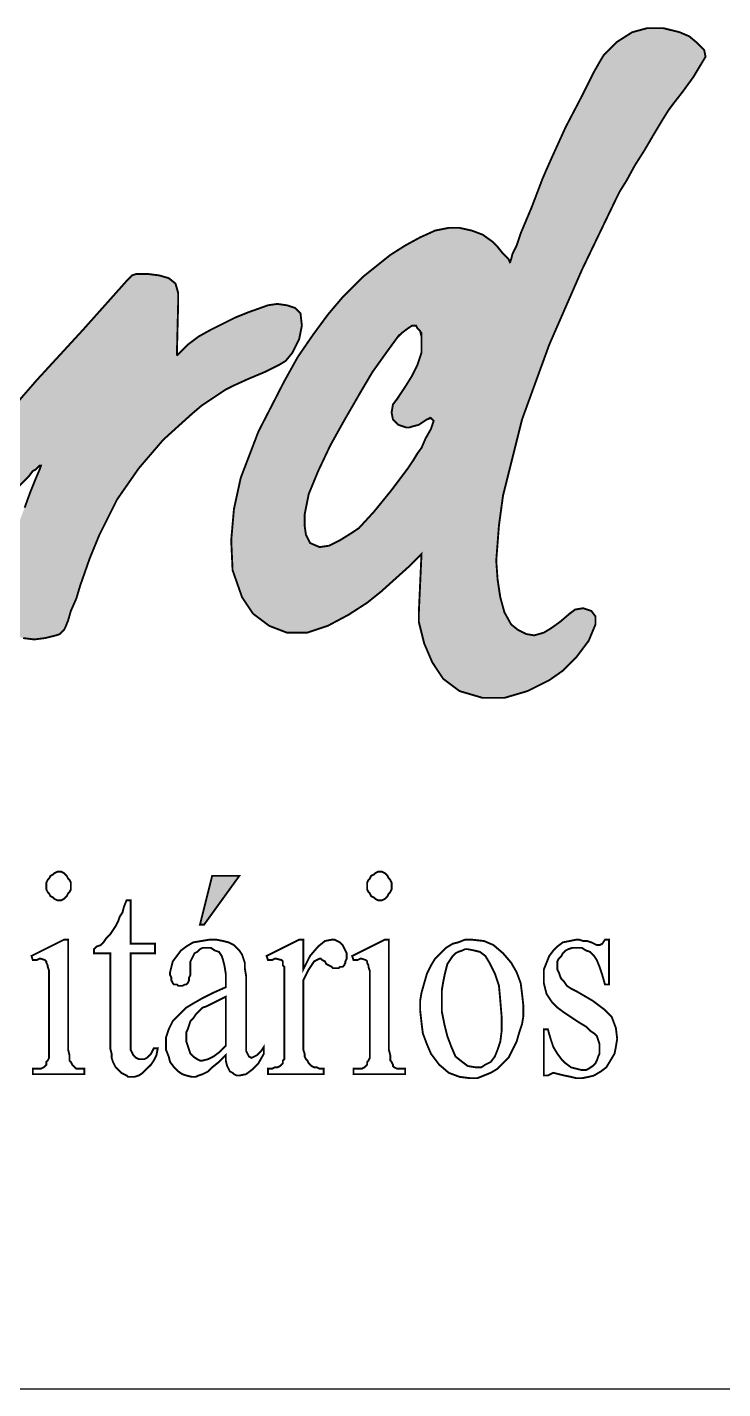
# Model space of a CAD drawing. Extents: x -5391 to -1191, y -1050 to 4890.
# Drawn here: x -3586.9 to -3432.2, y -325.1 to -22.1 of the extents above; entities that cross this region are included whole.
import ezdxf

# ---------------------------------------------------------------- set-up
doc = ezdxf.new("R2010")
doc.units = 0
doc.header["$LTSCALE"] = 70
doc.header["$MEASUREMENT"] = 0
doc.layers.get('0').update_dxf_attribs({"linetype": 'CONTINUOUS'})
doc.layers.add('CAMADA_1', color=7, linetype='CONTINUOUS')
doc.layers.add('FINA', color=7, linetype='CONTINUOUS')

msp = doc.modelspace()

# ---------------------------------------------------------------- hatches: boundary and pattern name
at = {"linetype": 'CONTINUOUS'}
h = msp.add_hatch(color=5, dxfattribs=at)
h.paths.add_polyline_path([(-3556.635, -113.896), (-3550.287, -108.152), (-3548.17, -106.338), (-3545.449, -104.524), (-3542.728, -102.71), (-3540.914, -101.803), (-3537.589, -100.291), (-3533.961, -98.78), (-3530.938, -97.268), (-3529.426, -96.361), (-3527.915, -94.547), (-3526.403, -91.524), (-3525.798, -88.5), (-3526.1, -85.78), (-3527.309, -84.571), (-3529.124, -83.966), (-3531.24, -83.663), (-3533.356, -83.966), (-3537.589, -85.477), (-3540.612, -86.687), (-3543.031, -87.896), (-3546.054, -89.408), (-3548.775, -90.92), (-3551.193, -92.733), (-3552.101, -93.64), (-3552.705, -94.245), (-3553.31, -94.85), (-3553.612, -95.152), (-3553.31, -83.059), (-3553.31, -82.757), (-3553.31, -82.152), (-3553.31, -81.85), (-3553.31, -81.245), (-3553.914, -79.129), (-3555.426, -77.92), (-3557.543, -77.315), (-3559.961, -77.012), (-3560.867, -77.012), (-3561.775, -77.012), (-3562.681, -77.012), (-3563.589, -77.315), (-3564.496, -78.222), (-3574.473, -89.408), (-3584.751, -100.593), (-3594.728, -112.083), (-3605.007, -123.57), (-3607.426, -126.291), (-3608.14, -127.07), (-3613.994, -151.076), (-3612.867, -150.175), (-3608.636, -146.548), (-3605.914, -143.826), (-3603.797, -141.709), (-3601.077, -138.384), (-3597.751, -134.756), (-3594.426, -131.128), (-3591.403, -127.199), (-3588.681, -124.175), (-3586.565, -122.059), (-3585.658, -120.85), (-3585.054, -120.547), (-3584.449, -119.942), (-3584.147, -119.64), (-3583.844, -119.64), (-3584.147, -120.547), (-3585.054, -122.664), (-3586.263, -125.687), (-3587.472, -129.012), (-3589.287, -133.849), (-3591.403, -140.803), (-3592.914, -148.059), (-3593.518, -154.105), (-3593.217, -155.314), (-3592.31, -156.222), (-3591.403, -156.826), (-3589.891, -157.431), (-3587.775, -158.035), (-3585.356, -158.338), (-3582.938, -158.035), (-3580.519, -157.431), (-3579.611, -157.128), (-3579.31, -156.826), (-3578.705, -156.222), (-3578.402, -155.617), (-3577.798, -154.105), (-3577.193, -151.989), (-3575.984, -149.268), (-3575.077, -146.245), (-3572.96, -140.198), (-3570.845, -135.059), (-3566.914, -127.199), (-3562.077, -120.245)])
h.paths.add_polyline_path([(-3617.402, -123.873), (-3615.286, -119.64), (-3612.867, -114.5), (-3610.147, -109.361), (-3607.728, -104.524), (-3605.612, -100.291), (-3604.1, -97.268), (-3603.495, -95.756), (-3603.193, -93.338), (-3603.495, -91.524), (-3604.705, -90.314), (-3607.426, -90.314), (-3608.938, -90.617), (-3610.751, -91.222), (-3612.263, -91.524), (-3612.867, -91.827), (-3611.659, -84.571), (-3611.356, -83.362), (-3611.659, -81.85), (-3612.565, -80.338), (-3613.775, -79.129), (-3614.984, -78.524), (-3617.1, -77.92), (-3619.216, -78.222), (-3621.333, -78.524), (-3623.751, -79.129), (-3625.566, -79.431), (-3627.379, -79.431), (-3629.193, -79.431), (-3630.705, -79.734), (-3637.96, -82.152), (-3645.216, -86.082), (-3651.867, -90.617), (-3657.612, -95.152), (-3665.169, -102.407), (-3671.82, -110.269), (-3675.147, -114.5), (-3677.867, -119.036), (-3680.286, -123.57), (-3682.402, -128.408), (-3683.309, -130.826), (-3684.216, -133.245), (-3685.123, -135.361), (-3686.03, -137.78), (-3686.635, -139.292), (-3687.239, -140.198), (-3688.146, -140.198), (-3689.054, -139.292), (-3690.867, -135.663), (-3691.169, -130.826), (-3690.564, -125.989), (-3689.961, -122.362), (-3687.844, -113.896), (-3685.123, -106.64), (-3681.798, -99.384), (-3677.867, -91.524), (-3676.96, -90.314), (-3676.053, -88.199), (-3674.542, -85.78), (-3672.728, -82.757), (-3668.193, -75.803), (-3663.356, -67.641), (-3652.17, -49.803), (-3641.891, -33.175), (-3641.588, -32.873), (-3641.588, -32.572), (-3641.588, -32.268), (-3641.286, -31.664), (-3641.588, -29.548), (-3641.891, -27.734), (-3643.099, -26.222), (-3644.612, -24.408), (-3646.425, -23.199), (-3648.239, -22.292), (-3650.053, -22.292), (-3652.17, -22.896), (-3655.495, -25.315), (-3658.821, -28.942), (-3659.123, -29.548), (-3659.123, -29.85), (-3659.426, -30.455), (-3659.728, -30.758), (-3660.332, -31.362), (-3660.937, -32.268), (-3661.541, -32.873), (-3662.146, -33.478), (-3662.751, -34.385), (-3663.658, -35.595), (-3664.565, -37.408), (-3666.077, -39.827), (-3669.402, -45.571), (-3673.332, -51.92), (-3677.262, -58.571), (-3680.891, -64.919), (-3683.611, -70.059), (-3685.727, -73.687), (-3687.239, -76.71), (-3688.449, -79.734), (-3689.658, -82.152), (-3689.961, -83.059), (-3690.564, -81.85), (-3692.077, -79.129), (-3693.588, -75.803), (-3694.797, -73.989), (-3697.821, -71.269), (-3701.751, -69.757), (-3705.984, -69.152), (-3709.914, -69.757), (-3715.356, -71.873), (-3720.193, -74.897), (-3724.728, -78.826), (-3729.263, -83.362), (-3736.82, -93.338), (-3742.565, -103.013), (-3744.379, -106.64), (-3746.495, -110.873), (-3748.309, -115.71), (-3750.425, -121.152), (-3751.936, -126.593), (-3753.449, -131.733), (-3754.355, -136.872), (-3754.355, -141.408), (-3754.053, -144.733), (-3753.146, -147.757), (-3751.635, -150.477), (-3750.122, -152.896), (-3748.006, -155.012), (-3745.588, -156.524), (-3742.565, -157.431), (-3739.542, -158.035), (-3734.402, -157.733), (-3729.867, -156.222), (-3725.332, -153.5), (-3721.099, -150.175), (-3718.076, -147.152), (-3714.75, -144.129), (-3713.541, -142.617), (-3712.332, -141.408), (-3711.727, -140.803), (-3711.425, -140.501), (-3711.123, -141.105), (-3710.821, -142.919), (-3710.518, -144.733), (-3709.914, -146.849), (-3709.007, -149.872), (-3707.494, -152.291), (-3705.681, -154.105), (-3703.263, -155.617), (-3701.146, -156.524), (-3699.03, -156.826), (-3697.216, -156.826), (-3694.797, -156.222), (-3694.192, -156.222), (-3693.286, -155.919), (-3692.681, -155.617), (-3691.774, -155.314), (-3689.961, -154.105), (-3688.146, -152.896), (-3686.937, -151.686), (-3686.332, -151.385), (-3686.03, -151.686), (-3685.425, -152.594), (-3684.518, -153.5), (-3683.611, -154.71), (-3679.984, -157.431), (-3675.751, -158.64), (-3671.216, -158.942), (-3666.681, -158.338), (-3657.612, -155.012), (-3650.053, -150.175), (-3648.542, -148.965), (-3647.03, -147.454), (-3645.821, -145.942), (-3644.612, -144.733), (-3642.797, -142.617), (-3640.983, -140.198), (-3639.473, -137.78), (-3637.96, -135.965), (-3637.356, -135.361), (-3636.751, -135.059), (-3636.449, -134.756), (-3636.449, -135.361), (-3636.751, -137.78), (-3637.053, -140.803), (-3637.356, -143.826), (-3637.356, -147.454), (-3636.449, -151.082), (-3634.937, -154.408), (-3632.519, -157.128), (-3629.495, -158.338), (-3626.472, -158.338), (-3623.449, -157.733), (-3620.729, -156.222), (-3617.402, -153.803), (-3613.994, -151.076), (-3608.14, -127.07), (-3610.751, -129.919), (-3614.076, -133.245), (-3617.1, -135.965), (-3618.612, -136.571), (-3619.519, -136.872), (-3620.426, -136.268), (-3621.03, -134.756), (-3621.03, -133.245), (-3620.426, -131.128), (-3619.821, -129.012), (-3618.914, -127.199)])
h.paths.add_polyline_path([(-3638.868, -114.803), (-3643.099, -120.245), (-3648.542, -126.593), (-3654.286, -132.64), (-3660.332, -137.78), (-3662.146, -138.989), (-3664.263, -140.198), (-3666.379, -140.803), (-3668.193, -139.594), (-3668.495, -136.571), (-3667.286, -132.942), (-3665.774, -129.315), (-3664.565, -127.199), (-3660.03, -120.245), (-3655.193, -114.5), (-3650.053, -108.757), (-3644.007, -102.407), (-3642.193, -100.896), (-3640.076, -99.082), (-3637.96, -97.57), (-3635.845, -96.664), (-3635.239, -96.361), (-3634.937, -96.361), (-3634.332, -96.361), (-3634.029, -96.664), (-3633.728, -96.966), (-3633.123, -98.176), (-3632.8, -99.142), (-3633.123, -103.013), (-3634.937, -107.547), (-3637.053, -111.477)], flags=16)
h.paths.add_polyline_path([(-3707.797, -110.571), (-3708.1, -111.78), (-3712.635, -119.338), (-3718.379, -128.105), (-3722.007, -131.733), (-3725.634, -135.059), (-3729.565, -137.478), (-3733.495, -138.686), (-3734.704, -138.686), (-3735.611, -138.082), (-3736.519, -137.175), (-3736.82, -135.663), (-3737.123, -132.338), (-3736.82, -129.315), (-3735.611, -125.082), (-3733.797, -120.245), (-3731.378, -115.106), (-3728.657, -109.966), (-3725.634, -104.826), (-3722.611, -100.291), (-3719.89, -96.059), (-3717.17, -92.733), (-3715.96, -91.222), (-3714.146, -89.408), (-3712.332, -87.896), (-3710.518, -87.291), (-3709.914, -87.291), (-3709.309, -87.291), (-3709.007, -87.291), (-3708.704, -87.291), (-3708.704, -87.594), (-3708.704, -88.199), (-3708.704, -88.803), (-3708.704, -89.71), (-3708.704, -90.013), (-3708.704, -90.617), (-3709.007, -90.92), (-3709.007, -91.222), (-3711.123, -94.547), (-3713.541, -99.082), (-3716.262, -103.617), (-3718.681, -107.547), (-3719.285, -108.454), (-3719.587, -109.361), (-3719.587, -110.269), (-3719.587, -111.477), (-3719.285, -112.384), (-3718.379, -112.686), (-3717.774, -112.989), (-3716.564, -112.989), (-3714.75, -112.384), (-3711.727, -111.477), (-3709.007, -110.571), (-3707.797, -109.966)], flags=16)
h = msp.add_hatch(color=5, dxfattribs=at)
h.paths.add_polyline_path([(-3463.52, -76.106), (-3455.961, -60.385), (-3455.054, -58.571), (-3453.543, -56.153), (-3451.729, -52.826), (-3449.613, -49.501), (-3447.496, -45.873), (-3445.682, -42.85), (-3444.171, -40.432), (-3443.264, -39.222), (-3441.148, -36.501), (-3438.728, -33.175), (-3436.915, -30.152), (-3436.008, -28.641), (-3436.311, -27.128), (-3437.822, -25.618), (-3439.636, -24.105), (-3441.752, -23.199), (-3445.38, -22.292), (-3449.008, -22.292), (-3452.333, -23.199), (-3455.659, -25.315), (-3457.17, -26.827), (-3458.683, -28.338), (-3459.589, -29.85), (-3460.798, -31.966), (-3463.52, -37.408), (-3467.148, -44.362), (-3468.659, -47.687), (-3470.171, -51.012), (-3471.38, -53.734), (-3472.287, -55.85), (-3474.705, -62.199), (-3477.124, -67.943), (-3478.031, -70.664), (-3478.938, -72.478), (-3479.443, -74.492), (-3479.845, -73.687), (-3481.054, -72.478), (-3482.264, -70.966), (-3483.473, -69.757), (-3485.589, -68.246), (-3488.007, -67.338), (-3490.729, -66.733), (-3493.147, -66.733), (-3496.171, -67.338), (-3499.496, -68.85), (-3502.822, -70.664), (-3506.147, -72.78), (-3512.193, -77.617), (-3516.729, -82.152), (-3520.055, -86.082), (-3523.379, -90.617), (-3526.705, -95.454), (-3529.729, -100.896), (-3535.473, -112.083), (-3539.402, -122.362), (-3540.914, -129.315), (-3541.519, -136.268), (-3541.217, -142.919), (-3539.1, -148.965), (-3536.682, -152.594), (-3533.054, -155.314), (-3529.124, -156.826), (-3524.589, -156.826), (-3520.055, -155.314), (-3515.519, -152.896), (-3511.287, -150.175), (-3508.263, -147.757), (-3505.24, -145.035), (-3502.217, -142.315), (-3501.008, -141.105), (-3500.1, -140.198), (-3499.496, -139.594), (-3499.194, -139.292), (-3499.798, -152.594), (-3499.798, -153.199), (-3499.798, -154.408), (-3498.589, -159.245), (-3496.775, -163.478), (-3494.357, -167.105), (-3490.729, -169.826), (-3485.589, -171.338), (-3480.751, -171.338), (-3475.612, -169.826), (-3470.775, -167.407), (-3467.752, -165.292), (-3464.729, -162.268), (-3462.007, -158.64), (-3460.497, -155.012), (-3460.497, -153.199), (-3461.403, -151.989), (-3463.217, -151.385), (-3465.031, -151.686), (-3466.24, -152.594), (-3468.357, -154.408), (-3470.473, -155.919), (-3471.984, -156.826), (-3474.101, -157.431), (-3475.914, -157.128), (-3477.728, -156.222), (-3479.241, -155.012), (-3480.751, -152.291), (-3481.659, -148.965), (-3482.264, -145.035), (-3482.566, -140.803), (-3481.961, -132.942), (-3481.054, -126.291), (-3476.822, -109.361), (-3470.775, -92.733)])
h.paths.add_polyline_path([(-3499.194, -93.036), (-3499.194, -94.547), (-3500.1, -97.268), (-3501.309, -99.687), (-3502.822, -102.106), (-3504.636, -104.826), (-3505.543, -106.036), (-3505.845, -107.849), (-3505.543, -109.361), (-3504.333, -110.571), (-3503.426, -110.873), (-3502.519, -111.175), (-3501.915, -111.175), (-3501.008, -110.873), (-3499.798, -110.571), (-3498.892, -109.966), (-3497.259, -108.877), (-3496.473, -109.663), (-3497.077, -111.477), (-3498.286, -113.594), (-3499.194, -115.71), (-3500.1, -116.919), (-3501.008, -118.431), (-3502.217, -120.245), (-3504.031, -122.664), (-3505.845, -125.082), (-3509.776, -129.919), (-3513.101, -133.547), (-3514.915, -134.756), (-3517.333, -136.268), (-3519.752, -137.478), (-3521.869, -137.78), (-3523.984, -136.872), (-3524.892, -135.059), (-3525.193, -132.942), (-3525.193, -130.524), (-3524.286, -125.989), (-3522.17, -120.85), (-3519.449, -115.106), (-3516.426, -109.663), (-3513.101, -103.92), (-3510.077, -98.78), (-3507.054, -94.547), (-3504.154, -90.559), (-3501.411, -88.5), (-3500.403, -88.5), (-3500.1, -89.105), (-3499.194, -90.012)], flags=16)

# ---------------------------------------------------------------- linework, layer by layer
at = {"color": 5, "linetype": 'CONTINUOUS'}
for points in [[(-3463.52, -76.106), (-3455.961, -60.385), (-3455.054, -58.571), (-3453.543, -56.153), (-3451.729, -52.826), (-3449.613, -49.501), (-3447.496, -45.873), (-3445.682, -42.85), (-3444.171, -40.432), (-3443.264, -39.222), (-3441.148, -36.501), (-3438.728, -33.175), (-3436.915, -30.152), (-3436.008, -28.641), (-3436.311, -27.128), (-3437.822, -25.618), (-3439.636, -24.105), (-3441.752, -23.199), (-3445.38, -22.292), (-3449.008, -22.292), (-3452.333, -23.199), (-3455.659, -25.315), (-3457.17, -26.827), (-3458.683, -28.338), (-3459.589, -29.85), (-3460.798, -31.966), (-3463.52, -37.408), (-3467.148, -44.362), (-3468.659, -47.687), (-3470.171, -51.012), (-3471.38, -53.734), (-3472.287, -55.85), (-3474.705, -62.199), (-3477.124, -67.943), (-3478.031, -70.664), (-3478.938, -72.478), (-3479.443, -74.492), (-3479.845, -73.687), (-3481.054, -72.478), (-3482.264, -70.966), (-3483.473, -69.757), (-3485.589, -68.246), (-3488.007, -67.338), (-3490.729, -66.733), (-3493.147, -66.733), (-3496.171, -67.338), (-3499.496, -68.85), (-3502.822, -70.664), (-3506.147, -72.78), (-3512.193, -77.617), (-3516.729, -82.152), (-3520.055, -86.082), (-3523.379, -90.617), (-3526.705, -95.454), (-3529.729, -100.896), (-3535.473, -112.083), (-3539.402, -122.362), (-3540.914, -129.315), (-3541.519, -136.268), (-3541.217, -142.919), (-3539.1, -148.965), (-3536.682, -152.594), (-3533.054, -155.314), (-3529.124, -156.826), (-3524.589, -156.826), (-3520.055, -155.314), (-3515.519, -152.896), (-3511.287, -150.175), (-3508.263, -147.757), (-3505.24, -145.035), (-3502.217, -142.315), (-3501.008, -141.105), (-3500.1, -140.198), (-3499.496, -139.594), (-3499.194, -139.292), (-3499.798, -152.594), (-3499.798, -153.199), (-3499.798, -154.408), (-3498.589, -159.245), (-3496.775, -163.478), (-3494.357, -167.105), (-3490.729, -169.826), (-3485.589, -171.338), (-3480.751, -171.338), (-3475.612, -169.826), (-3470.775, -167.407), (-3467.752, -165.292), (-3464.729, -162.268), (-3462.007, -158.64), (-3460.497, -155.012), (-3460.497, -153.199), (-3461.403, -151.989), (-3463.217, -151.385), (-3465.031, -151.686), (-3466.24, -152.594), (-3468.357, -154.408), (-3470.473, -155.919), (-3471.984, -156.826), (-3474.101, -157.431), (-3475.914, -157.128), (-3477.728, -156.222), (-3479.241, -155.012), (-3480.751, -152.291), (-3481.659, -148.965), (-3482.264, -145.035), (-3482.566, -140.803), (-3481.961, -132.942), (-3481.054, -126.291), (-3476.822, -109.361), (-3470.775, -92.733)], [(-3499.194, -93.036), (-3499.194, -94.547), (-3500.1, -97.268), (-3501.309, -99.687), (-3502.822, -102.106), (-3504.636, -104.826), (-3505.543, -106.036), (-3505.845, -107.849), (-3505.543, -109.361), (-3504.333, -110.571), (-3503.426, -110.873), (-3502.519, -111.175), (-3501.915, -111.175), (-3501.008, -110.873), (-3499.798, -110.571), (-3498.892, -109.966), (-3497.259, -108.877), (-3496.473, -109.663), (-3497.077, -111.477), (-3498.286, -113.594), (-3499.194, -115.71), (-3500.1, -116.919), (-3501.008, -118.431), (-3502.217, -120.245), (-3504.031, -122.664), (-3505.845, -125.082), (-3509.776, -129.919), (-3513.101, -133.547), (-3514.915, -134.756), (-3517.333, -136.268), (-3519.752, -137.478), (-3521.869, -137.78), (-3523.984, -136.872), (-3524.892, -135.059), (-3525.193, -132.942), (-3525.193, -130.524), (-3524.286, -125.989), (-3522.17, -120.85), (-3519.449, -115.106), (-3516.426, -109.663), (-3513.101, -103.92), (-3510.077, -98.78), (-3507.054, -94.547), (-3504.154, -90.559), (-3501.411, -88.5), (-3500.403, -88.5), (-3500.1, -89.105), (-3499.194, -90.012)]]:
    msp.add_lwpolyline(points, close=True, dxfattribs=at)
for points in [[(-3587.775, -158.035), (-3585.356, -158.338), (-3582.938, -158.035), (-3580.519, -157.431), (-3579.611, -157.128), (-3579.31, -156.826), (-3578.705, -156.222), (-3578.402, -155.617), (-3577.798, -154.105), (-3577.193, -151.989), (-3575.984, -149.268), (-3575.077, -146.245), (-3572.96, -140.198), (-3570.845, -135.059), (-3566.914, -127.199), (-3562.077, -120.245), (-3556.635, -113.896), (-3550.287, -108.152), (-3548.17, -106.338), (-3545.449, -104.524), (-3542.728, -102.71), (-3540.914, -101.803), (-3537.589, -100.291), (-3533.961, -98.78), (-3530.938, -97.268), (-3529.426, -96.361), (-3527.915, -94.547), (-3526.403, -91.524), (-3525.798, -88.5), (-3526.1, -85.78), (-3527.309, -84.571), (-3529.124, -83.966), (-3531.24, -83.663), (-3533.356, -83.966), (-3537.589, -85.477), (-3540.612, -86.687), (-3543.031, -87.896), (-3546.054, -89.408), (-3548.775, -90.92), (-3551.193, -92.733), (-3552.101, -93.64), (-3552.705, -94.245), (-3553.31, -94.85), (-3553.612, -95.152), (-3553.31, -83.059), (-3553.31, -82.757), (-3553.31, -82.152), (-3553.31, -81.85), (-3553.31, -81.245), (-3553.914, -79.129), (-3555.426, -77.92), (-3557.543, -77.315), (-3559.961, -77.012), (-3560.867, -77.012), (-3561.775, -77.012), (-3562.681, -77.012), (-3563.589, -77.315), (-3564.496, -78.222), (-3574.473, -89.408), (-3584.751, -100.593), (-3594.728, -112.083)], [(-3588.681, -124.175), (-3586.565, -122.059), (-3585.658, -120.85), (-3585.054, -120.547), (-3584.449, -119.942), (-3584.147, -119.64), (-3583.844, -119.64), (-3584.147, -120.547), (-3585.054, -122.664), (-3586.263, -125.687), (-3587.472, -129.012)]]:
    msp.add_lwpolyline(points, dxfattribs=at)
at = {"layer": 'CAMADA_1', "color": 5, "linetype": 'CONTINUOUS', "const_width": 0.42}
for points in [[(-3499.194, -139.292), (-3499.798, -152.594), (-3499.798, -153.199), (-3499.798, -153.5), (-3499.798, -154.105), (-3499.798, -154.408), (-3498.589, -159.245), (-3496.775, -163.478), (-3494.357, -167.105), (-3490.729, -169.826), (-3485.589, -171.338), (-3480.751, -171.338), (-3475.612, -169.826), (-3470.775, -167.407), (-3467.752, -165.292), (-3464.729, -162.268), (-3462.007, -158.64), (-3460.497, -155.012), (-3460.497, -153.199), (-3461.403, -151.989), (-3463.217, -151.385), (-3465.031, -151.686), (-3466.24, -152.594), (-3468.357, -154.408), (-3470.473, -155.919), (-3471.984, -156.826), (-3474.101, -157.431), (-3475.914, -157.128), (-3477.728, -156.222), (-3479.241, -155.012), (-3480.751, -152.291), (-3481.659, -148.965), (-3482.264, -145.035), (-3482.566, -140.803), (-3481.961, -132.942), (-3481.054, -126.291), (-3476.822, -109.361), (-3470.775, -92.733), (-3463.52, -76.106), (-3455.961, -60.385), (-3455.054, -58.571), (-3453.543, -56.153), (-3451.729, -52.826), (-3449.613, -49.501), (-3447.496, -45.873), (-3445.682, -42.85), (-3444.171, -40.432), (-3443.264, -39.222), (-3441.148, -36.501), (-3438.728, -33.175), (-3436.915, -30.152), (-3436.008, -28.641), (-3436.311, -27.128), (-3437.822, -25.618), (-3439.636, -24.105), (-3441.752, -23.199), (-3445.38, -22.292), (-3449.008, -22.292), (-3452.333, -23.199), (-3455.659, -25.315), (-3457.17, -26.827), (-3458.683, -28.338), (-3459.589, -29.85), (-3460.798, -31.966), (-3463.52, -37.408), (-3467.148, -44.362), (-3468.659, -47.687), (-3470.171, -51.012), (-3471.38, -53.734), (-3472.287, -55.85), (-3474.705, -62.199), (-3477.124, -67.943), (-3478.031, -70.664), (-3478.938, -72.478), (-3479.241, -73.687), (-3479.543, -74.291), (-3479.845, -73.687), (-3481.054, -72.478), (-3482.264, -70.966), (-3483.473, -69.757), (-3485.589, -68.246), (-3488.007, -67.338), (-3490.729, -66.733), (-3493.147, -66.733), (-3496.171, -67.338), (-3499.496, -68.85), (-3502.822, -70.664), (-3506.147, -72.78), (-3512.193, -77.617), (-3516.729, -82.152), (-3520.055, -86.082), (-3523.379, -90.617), (-3526.705, -95.454), (-3529.729, -100.896), (-3535.473, -112.083), (-3539.402, -122.362), (-3540.914, -129.315), (-3541.519, -136.268), (-3541.217, -142.919), (-3539.1, -148.965), (-3536.682, -152.594), (-3533.054, -155.314), (-3529.124, -156.826), (-3524.589, -156.826), (-3520.055, -155.314), (-3515.519, -152.896), (-3511.287, -150.175), (-3508.263, -147.757), (-3505.24, -145.035), (-3502.217, -142.315), (-3501.008, -141.105), (-3500.1, -140.198), (-3499.496, -139.594), (-3499.194, -139.292)], [(-3553.612, -95.152), (-3553.31, -83.059), (-3553.31, -82.757), (-3553.31, -82.152), (-3553.31, -81.85), (-3553.31, -81.245), (-3553.914, -79.129), (-3555.426, -77.92), (-3557.543, -77.315), (-3559.961, -77.012), (-3560.867, -77.012), (-3561.775, -77.012), (-3562.681, -77.012), (-3563.589, -77.315), (-3564.496, -78.222), (-3574.473, -89.408), (-3584.751, -100.593), (-3594.728, -112.083)], [(-3587.775, -158.035), (-3585.356, -158.338), (-3582.938, -158.035), (-3580.519, -157.431), (-3579.611, -157.128), (-3579.31, -156.826), (-3578.705, -156.222), (-3578.402, -155.617), (-3577.798, -154.105), (-3577.193, -151.989), (-3575.984, -149.268), (-3575.077, -146.245), (-3572.96, -140.198), (-3570.845, -135.059), (-3566.914, -127.199), (-3562.077, -120.245), (-3556.635, -113.896), (-3550.287, -108.152), (-3548.17, -106.338), (-3545.449, -104.524), (-3542.728, -102.71), (-3540.914, -101.803), (-3537.589, -100.291), (-3533.961, -98.78), (-3530.938, -97.268), (-3529.426, -96.361), (-3527.915, -94.547), (-3526.403, -91.524), (-3525.798, -88.5), (-3526.1, -85.78), (-3527.309, -84.571), (-3529.124, -83.966), (-3531.24, -83.663), (-3533.356, -83.966), (-3537.589, -85.477), (-3540.612, -86.687), (-3543.031, -87.896), (-3546.054, -89.408), (-3548.775, -90.92), (-3551.193, -92.733), (-3552.101, -93.64), (-3552.705, -94.245), (-3553.31, -94.85), (-3553.612, -95.152)], [(-3501.309, -88.5), (-3500.403, -88.5), (-3500.1, -89.105), (-3499.496, -89.71), (-3499.194, -90.92), (-3499.194, -93.036), (-3499.194, -94.547), (-3500.1, -97.268), (-3501.309, -99.687), (-3502.822, -102.106), (-3504.636, -104.826), (-3505.543, -106.036), (-3505.845, -107.849), (-3505.543, -109.361), (-3504.333, -110.571), (-3503.426, -110.873), (-3502.519, -111.175), (-3501.915, -111.175), (-3501.008, -110.873), (-3499.798, -110.571), (-3498.892, -109.966), (-3497.985, -109.361), (-3497.077, -109.059), (-3496.473, -109.663), (-3497.077, -111.477), (-3498.286, -113.594), (-3499.194, -115.71), (-3500.1, -116.919), (-3501.008, -118.431), (-3502.217, -120.245), (-3504.031, -122.664), (-3505.845, -125.082), (-3509.776, -129.919), (-3513.101, -133.547), (-3514.915, -134.756), (-3517.333, -136.268), (-3519.752, -137.478), (-3521.869, -137.78), (-3523.984, -136.872), (-3524.892, -135.059), (-3525.193, -132.942), (-3525.193, -130.524), (-3524.286, -125.989), (-3522.17, -120.85), (-3519.449, -115.106), (-3516.426, -109.663), (-3513.101, -103.92), (-3510.077, -98.78), (-3507.054, -94.547), (-3504.636, -91.222), (-3504.031, -90.617), (-3503.426, -90.013), (-3502.217, -89.105), (-3501.309, -88.5)], [(-3588.681, -124.175), (-3586.565, -122.059), (-3585.658, -120.85), (-3585.054, -120.547), (-3584.449, -119.942), (-3584.147, -119.64), (-3583.844, -119.64), (-3584.147, -120.547), (-3585.054, -122.664), (-3586.263, -125.687), (-3587.472, -129.012)]]:
    msp.add_lwpolyline(points, dxfattribs=at)
at = {"layer": 'FINA'}
msp.add_line((-5034.732, -325.104), (-1290.732, -325.104), dxfattribs=at)
at = {"layer": 'FINA', "const_width": 0.42}
for points in [[(-3579.914, -210.035), (-3580.217, -210.035), (-3580.821, -210.337), (-3581.123, -210.64), (-3581.728, -210.942), (-3582.031, -211.547), (-3582.333, -211.849), (-3582.635, -212.454), (-3582.635, -213.361), (-3582.635, -213.966), (-3582.333, -214.57), (-3582.031, -214.872), (-3581.728, -215.477), (-3581.123, -215.779), (-3580.821, -216.082), (-3580.217, -216.384), (-3579.914, -216.384), (-3579.31, -216.384), (-3578.705, -216.082), (-3578.402, -215.779), (-3578.1, -215.477), (-3577.798, -214.872), (-3577.496, -214.57), (-3577.193, -213.966), (-3577.193, -213.361), (-3577.193, -212.454), (-3577.496, -211.849), (-3577.798, -211.547), (-3578.1, -210.942), (-3578.402, -210.64), (-3578.705, -210.337), (-3579.31, -210.035), (-3579.914, -210.035)], [(-3539.705, -210.942), (-3545.752, -210.942), (-3548.473, -221.826), (-3547.566, -221.826), (-3539.705, -210.942)], [(-3508.566, -210.035), (-3508.868, -210.035), (-3509.473, -210.337), (-3509.775, -210.64), (-3510.38, -210.942), (-3510.682, -211.547), (-3510.985, -211.849), (-3511.287, -212.454), (-3511.287, -213.361), (-3511.287, -213.966), (-3510.985, -214.57), (-3510.682, -214.872), (-3510.38, -215.477), (-3509.775, -215.779), (-3509.473, -216.082), (-3508.868, -216.384), (-3508.566, -216.384), (-3507.961, -216.384), (-3507.356, -216.082), (-3507.054, -215.779), (-3506.752, -215.477), (-3506.45, -214.872), (-3506.147, -214.57), (-3505.845, -213.966), (-3505.845, -213.361), (-3505.845, -212.454), (-3506.147, -211.849), (-3506.45, -211.547), (-3506.752, -210.942), (-3507.054, -210.64), (-3507.356, -210.337), (-3507.961, -210.035), (-3508.566, -210.035)], [(-3563.891, -216.384), (-3564.798, -216.384), (-3565.403, -217.896), (-3565.705, -219.105), (-3566.31, -220.012), (-3566.612, -220.919), (-3567.217, -222.128), (-3567.821, -223.035), (-3568.426, -223.942), (-3569.333, -224.849), (-3569.938, -225.756), (-3570.542, -226.361), (-3571.449, -226.663), (-3572.054, -227.268), (-3572.054, -228.174), (-3568.426, -228.174), (-3568.426, -247.826), (-3568.426, -249.337), (-3568.124, -250.546), (-3568.124, -251.454), (-3567.821, -252.361), (-3567.519, -252.966), (-3567.217, -253.57), (-3566.612, -254.174), (-3566.007, -254.779), (-3565.403, -255.081), (-3564.798, -255.384), (-3564.496, -255.686), (-3563.891, -255.686), (-3562.984, -255.686), (-3562.077, -255.384), (-3561.17, -254.779), (-3560.263, -253.872), (-3559.356, -252.966), (-3558.751, -252.058), (-3558.147, -250.849), (-3557.845, -249.337), (-3558.751, -249.337), (-3559.054, -249.942), (-3559.356, -250.546), (-3559.658, -250.849), (-3559.961, -251.151), (-3560.263, -251.454), (-3560.868, -251.756), (-3561.17, -251.756), (-3561.775, -251.756), (-3562.077, -251.756), (-3562.682, -251.454), (-3562.984, -251.151), (-3563.286, -250.849), (-3563.589, -250.244), (-3563.891, -249.639), (-3563.891, -248.431), (-3563.891, -247.221), (-3563.891, -228.174), (-3558.449, -228.174), (-3558.449, -226.058), (-3563.891, -226.058), (-3563.891, -216.384)], [(-3577.798, -225.151), (-3578.705, -225.151), (-3585.96, -228.779), (-3585.658, -229.686), (-3585.054, -229.686), (-3584.752, -229.686), (-3584.147, -229.384), (-3583.845, -229.384), (-3582.937, -229.686), (-3582.635, -229.988), (-3582.635, -230.291), (-3582.333, -230.896), (-3582.333, -231.198), (-3582.031, -232.105), (-3582.031, -233.314), (-3582.031, -235.128), (-3582.031, -237.244), (-3582.031, -248.431), (-3582.031, -249.639), (-3582.031, -250.849), (-3582.031, -251.454), (-3582.333, -252.058), (-3582.635, -252.361), (-3582.635, -252.966), (-3582.937, -253.268), (-3583.24, -253.57), (-3583.845, -253.872), (-3584.147, -253.872), (-3584.752, -253.872), (-3585.658, -253.872), (-3585.658, -255.081), (-3574.17, -255.081), (-3574.17, -253.872), (-3575.077, -253.872), (-3575.681, -253.872), (-3575.984, -253.872), (-3576.286, -253.57), (-3576.588, -253.268), (-3576.891, -252.966), (-3577.193, -252.361), (-3577.496, -252.058), (-3577.496, -251.454), (-3577.496, -250.849), (-3577.798, -249.639), (-3577.798, -248.431), (-3577.798, -225.151)], [(-3542.728, -250.849), (-3542.728, -252.058), (-3542.426, -253.268), (-3542.123, -253.872), (-3541.821, -254.477), (-3541.217, -254.779), (-3540.914, -255.081), (-3540.31, -255.384), (-3539.705, -255.384), (-3538.194, -255.081), (-3536.984, -254.174), (-3535.473, -252.663), (-3534.263, -250.546), (-3534.263, -249.035), (-3534.868, -249.942), (-3535.473, -250.546), (-3535.775, -250.849), (-3536.379, -251.151), (-3536.984, -251.454), (-3537.589, -251.151), (-3538.194, -249.942), (-3538.194, -249.337), (-3538.194, -248.128), (-3538.194, -246.616), (-3538.194, -244.802), (-3538.194, -235.128), (-3538.194, -233.314), (-3538.496, -231.5), (-3538.496, -230.291), (-3538.798, -229.384), (-3539.1, -228.477), (-3539.705, -227.57), (-3540.31, -226.965), (-3540.914, -226.361), (-3542.123, -225.756), (-3543.333, -225.454), (-3544.845, -225.151), (-3546.356, -225.151), (-3548.17, -225.454), (-3549.984, -225.756), (-3551.496, -226.663), (-3552.705, -227.57), (-3553.612, -228.779), (-3554.519, -229.988), (-3554.821, -231.198), (-3555.124, -232.407), (-3555.124, -233.011), (-3554.821, -233.617), (-3554.821, -234.221), (-3554.519, -234.826), (-3554.217, -235.128), (-3553.612, -235.128), (-3553.31, -235.431), (-3552.705, -235.431), (-3552.403, -235.431), (-3551.798, -235.128), (-3551.496, -235.128), (-3551.193, -234.826), (-3550.891, -234.221), (-3550.891, -233.617), (-3550.589, -233.011), (-3550.589, -232.407), (-3550.589, -230.593), (-3550.589, -229.988), (-3550.287, -229.384), (-3549.984, -228.779), (-3549.682, -228.174), (-3549.077, -227.872), (-3548.473, -227.268), (-3547.868, -226.965), (-3546.961, -226.965), (-3546.054, -226.965), (-3545.147, -227.57), (-3544.24, -227.872), (-3543.635, -228.779), (-3543.333, -229.686), (-3543.031, -230.896), (-3542.728, -232.709), (-3542.728, -234.523), (-3542.728, -235.733), (-3545.449, -236.942), (-3547.868, -238.151), (-3549.984, -239.36), (-3551.496, -240.268), (-3552.705, -241.477), (-3553.612, -242.384), (-3554.519, -243.291), (-3555.124, -244.5), (-3555.426, -245.105), (-3555.728, -246.012), (-3556.031, -246.919), (-3556.031, -248.128), (-3556.031, -249.639), (-3555.426, -251.151), (-3555.124, -252.361), (-3554.217, -253.57), (-3553.31, -254.477), (-3552.403, -255.081), (-3551.496, -255.384), (-3550.287, -255.686), (-3549.38, -255.686), (-3548.775, -255.384), (-3547.868, -255.081), (-3547.263, -254.779), (-3546.658, -254.477), (-3545.752, -253.57), (-3544.24, -252.361), (-3542.728, -250.849)], [(-3525.496, -225.151), (-3526.403, -225.151), (-3533.659, -228.779), (-3533.356, -229.686), (-3532.752, -229.686), (-3532.45, -229.686), (-3531.845, -229.384), (-3531.542, -229.384), (-3530.333, -229.686), (-3530.031, -229.988), (-3530.031, -230.291), (-3530.031, -230.896), (-3529.728, -231.198), (-3529.728, -231.802), (-3529.728, -233.314), (-3529.728, -235.128), (-3529.728, -237.244), (-3529.728, -248.431), (-3529.728, -249.639), (-3529.728, -250.546), (-3529.728, -251.151), (-3529.728, -251.756), (-3530.031, -252.058), (-3530.031, -252.663), (-3530.333, -252.966), (-3530.636, -253.268), (-3531.24, -253.57), (-3531.845, -253.57), (-3532.45, -253.872), (-3533.356, -253.872), (-3533.356, -255.081), (-3520.961, -255.081), (-3520.961, -253.872), (-3521.868, -253.872), (-3522.473, -253.57), (-3523.077, -253.57), (-3523.682, -253.268), (-3523.984, -252.966), (-3524.286, -252.663), (-3524.589, -252.058), (-3524.891, -251.756), (-3525.193, -251.151), (-3525.193, -250.546), (-3525.496, -249.639), (-3525.496, -248.431), (-3525.496, -234.221), (-3524.891, -233.011), (-3524.286, -231.802), (-3523.682, -230.896), (-3523.077, -229.988), (-3521.868, -229.384), (-3521.565, -229.384), (-3521.263, -229.686), (-3520.659, -229.988), (-3520.356, -230.593), (-3519.752, -230.896), (-3519.147, -231.198), (-3518.845, -231.5), (-3518.24, -231.5), (-3517.635, -231.5), (-3517.333, -231.198), (-3516.728, -231.198), (-3516.426, -230.896), (-3516.124, -230.291), (-3516.124, -229.988), (-3515.822, -229.384), (-3515.822, -228.779), (-3515.822, -228.174), (-3516.124, -227.57), (-3516.426, -226.965), (-3516.728, -226.361), (-3517.333, -225.756), (-3517.938, -225.454), (-3518.543, -225.151), (-3519.147, -225.151), (-3520.659, -225.454), (-3522.17, -226.663), (-3523.984, -228.779), (-3525.496, -231.802), (-3525.496, -225.151)], [(-3506.45, -225.151), (-3507.356, -225.151), (-3514.612, -228.779), (-3514.31, -229.686), (-3513.705, -229.686), (-3513.403, -229.686), (-3512.798, -229.384), (-3512.496, -229.384), (-3511.589, -229.686), (-3511.287, -229.988), (-3511.287, -230.291), (-3510.985, -230.896), (-3510.985, -231.198), (-3510.682, -232.105), (-3510.682, -233.314), (-3510.682, -235.128), (-3510.682, -237.244), (-3510.682, -248.431), (-3510.682, -249.639), (-3510.682, -250.849), (-3510.682, -251.454), (-3510.985, -252.058), (-3511.287, -252.361), (-3511.287, -252.966), (-3511.589, -253.268), (-3511.891, -253.57), (-3512.496, -253.872), (-3512.798, -253.872), (-3513.403, -253.872), (-3514.31, -253.872), (-3514.31, -255.081), (-3502.822, -255.081), (-3502.822, -253.872), (-3503.729, -253.872), (-3504.333, -253.872), (-3504.635, -253.872), (-3505.24, -253.57), (-3505.543, -253.268), (-3505.543, -252.966), (-3505.845, -252.361), (-3506.147, -252.058), (-3506.147, -251.454), (-3506.147, -250.849), (-3506.45, -249.639), (-3506.45, -248.431), (-3506.45, -225.151)], [(-3488.008, -225.151), (-3489.519, -225.151), (-3491.031, -225.756), (-3492.24, -226.058), (-3493.752, -226.965), (-3494.961, -228.174), (-3496.171, -229.384), (-3497.077, -230.896), (-3497.985, -232.709), (-3498.589, -234.826), (-3499.194, -236.942), (-3499.496, -238.756), (-3499.496, -240.872), (-3499.194, -243.593), (-3498.892, -246.012), (-3497.985, -248.431), (-3497.077, -250.546), (-3495.263, -252.966), (-3493.147, -254.779), (-3490.728, -255.686), (-3488.31, -255.989), (-3486.798, -255.989), (-3485.287, -255.384), (-3483.775, -254.779), (-3482.263, -253.872), (-3481.055, -252.663), (-3479.845, -251.454), (-3478.938, -249.639), (-3478.031, -247.826), (-3477.426, -245.709), (-3476.822, -243.895), (-3476.519, -242.081), (-3476.519, -239.965), (-3476.822, -237.244), (-3477.124, -234.826), (-3478.031, -232.407), (-3479.24, -230.291), (-3481.055, -228.174), (-3483.17, -226.361), (-3485.287, -225.454), (-3488.008, -225.151)], [(-3488.915, -227.268), (-3487.403, -227.57), (-3486.194, -227.872), (-3484.985, -228.779), (-3484.078, -230.291), (-3482.868, -232.709), (-3481.961, -235.431), (-3481.659, -238.756), (-3481.357, -242.384), (-3481.357, -245.407), (-3481.659, -247.826), (-3482.263, -249.639), (-3482.868, -251.151), (-3483.775, -252.361), (-3484.985, -252.966), (-3485.891, -253.57), (-3487.101, -253.57), (-3488.915, -253.268), (-3490.124, -252.361), (-3491.636, -251.151), (-3492.542, -249.035), (-3493.45, -246.616), (-3494.054, -244.198), (-3494.659, -241.175), (-3494.659, -238.151), (-3494.659, -236.337), (-3494.356, -234.523), (-3494.054, -233.011), (-3493.752, -231.802), (-3493.45, -230.593), (-3492.845, -229.686), (-3492.24, -228.779), (-3491.636, -228.174), (-3491.031, -227.872), (-3490.124, -227.57), (-3489.519, -227.268), (-3488.915, -227.268)], [(-3457.473, -225.151), (-3458.38, -225.151), (-3458.985, -226.058), (-3459.589, -226.361), (-3459.892, -226.361), (-3460.194, -226.361), (-3460.798, -226.058), (-3461.403, -225.756), (-3462.31, -225.454), (-3463.217, -225.454), (-3464.124, -225.151), (-3464.729, -225.151), (-3466.24, -225.454), (-3467.752, -225.756), (-3468.961, -226.663), (-3469.868, -227.57), (-3470.775, -228.779), (-3471.38, -230.291), (-3471.984, -231.802), (-3471.984, -233.617), (-3471.984, -234.826), (-3471.682, -236.035), (-3471.38, -237.244), (-3470.775, -238.151), (-3470.17, -239.058), (-3468.961, -240.268), (-3467.752, -241.175), (-3465.938, -242.384), (-3464.124, -243.593), (-3462.612, -244.5), (-3461.706, -245.407), (-3460.798, -246.012), (-3460.194, -246.616), (-3459.892, -247.523), (-3459.589, -248.431), (-3459.589, -249.639), (-3459.589, -250.546), (-3459.892, -251.151), (-3460.194, -252.058), (-3460.496, -252.663), (-3461.101, -253.268), (-3462.008, -253.872), (-3462.612, -254.174), (-3463.52, -254.174), (-3464.729, -253.872), (-3465.938, -253.57), (-3467.147, -252.663), (-3468.054, -251.756), (-3468.961, -250.546), (-3469.868, -249.035), (-3470.473, -247.221), (-3471.078, -245.105), (-3471.984, -245.105), (-3471.984, -255.384), (-3471.078, -255.384), (-3469.868, -254.779), (-3468.659, -255.081), (-3467.45, -255.384), (-3465.938, -255.686), (-3464.729, -255.989), (-3463.52, -255.989), (-3462.008, -255.686), (-3460.798, -255.384), (-3459.287, -254.477), (-3458.077, -253.57), (-3457.171, -252.058), (-3456.263, -250.546), (-3455.961, -249.035), (-3455.659, -247.221), (-3455.961, -244.802), (-3456.868, -242.384), (-3458.683, -240.57), (-3461.101, -238.756), (-3464.729, -236.64), (-3465.938, -236.035), (-3466.845, -235.431), (-3467.45, -234.523), (-3468.054, -233.919), (-3468.357, -233.314), (-3468.659, -232.407), (-3468.961, -231.802), (-3468.961, -230.896), (-3468.961, -229.988), (-3468.659, -229.384), (-3468.054, -228.779), (-3467.752, -228.174), (-3467.147, -227.57), (-3466.543, -227.268), (-3465.635, -226.965), (-3464.729, -226.965), (-3463.52, -226.965), (-3462.612, -227.57), (-3461.706, -227.872), (-3460.798, -228.779), (-3460.194, -229.686), (-3459.589, -231.198), (-3458.985, -233.011), (-3458.38, -235.128), (-3457.473, -235.128), (-3457.473, -225.151)], [(-3542.728, -248.733), (-3544.24, -250.244), (-3545.449, -251.151), (-3546.658, -251.756), (-3547.868, -252.058), (-3548.473, -252.058), (-3549.077, -251.756), (-3549.984, -251.151), (-3550.589, -250.546), (-3550.891, -249.639), (-3551.193, -248.733), (-3551.496, -247.826), (-3551.496, -246.616), (-3551.496, -245.709), (-3551.193, -245.105), (-3550.891, -244.198), (-3550.589, -243.291), (-3549.984, -242.686), (-3549.38, -241.779), (-3548.775, -241.175), (-3547.868, -240.268), (-3546.961, -239.965), (-3545.752, -239.36), (-3544.542, -238.756), (-3542.728, -237.849), (-3542.728, -248.733)]]:
    msp.add_lwpolyline(points, dxfattribs=at)
at = {"layer": 'FINA'}
msp.add_solid([(-3539.705, -210.942), (-3545.752, -210.942), (-3547.566, -221.826), (-3548.473, -221.826)], dxfattribs=at)

doc.saveas('drawing.dxf')
